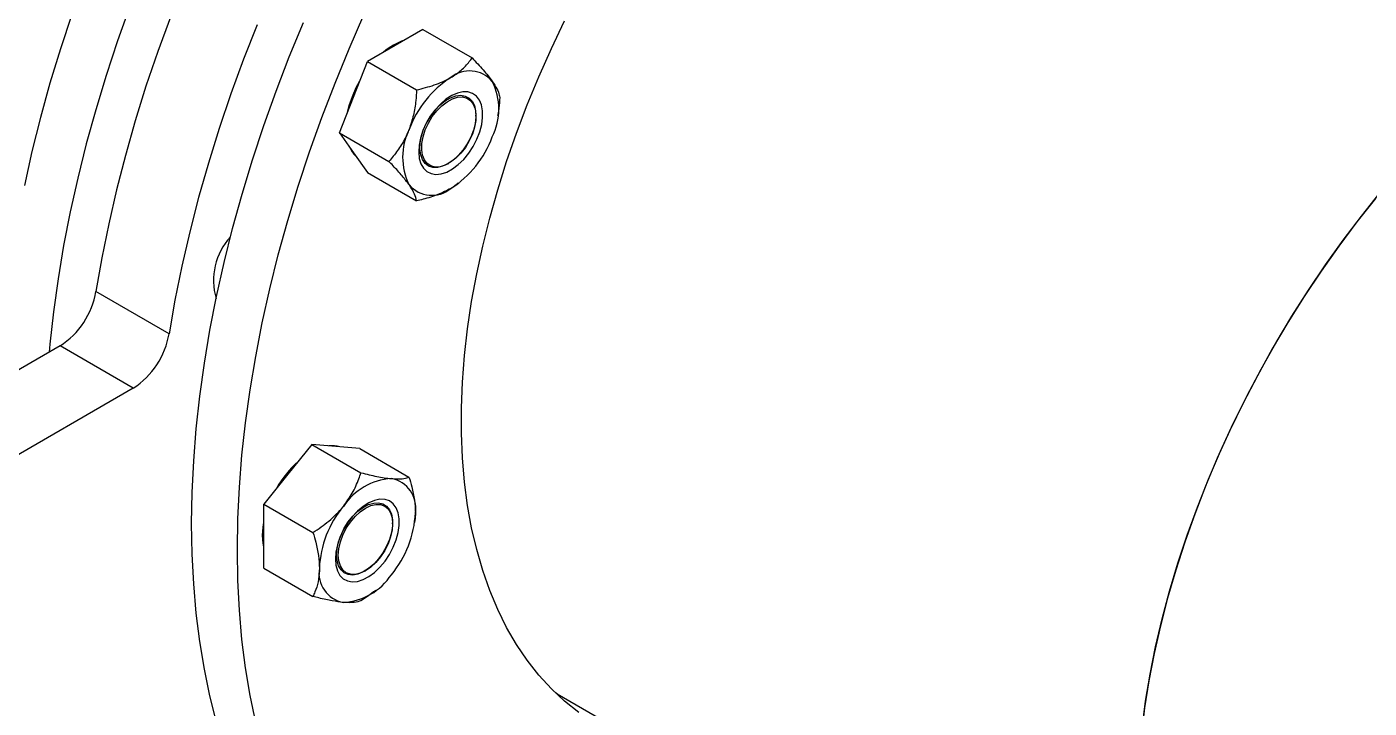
# Model space of a CAD drawing. Header units: inches. Extents: x 0.9 to 37.1, y -8.4 to 11.7.
# Drawn here: x 15.4565 to 15.5916, y 3.1732 to 3.2417 of the extents above; entities that cross this region are included whole.
import ezdxf

# ---------------------------------------------------------------- set-up
doc = ezdxf.new("R2010")
doc.units = ezdxf.units.IN
doc.header["$MEASUREMENT"] = 0

msp = doc.modelspace()

# ---------------------------------------------------------------- linework, layer by layer
at = {"color": 7, "linetype": 'Continuous', "lineweight": 25}
for p, q in [((15.49639285731941, 3.241434982336957), (15.49360316066791, 3.239824524739599)), ((15.49639285731941, 3.241434982336957), (15.50134628763553, 3.238575427882787)), ((15.49360316066791, 3.239824524739599), (15.49081346401641, 3.238214067142239)), ((15.48941861569065, 3.234618990569617), (15.49081346401641, 3.238214067142239)), ((15.49081346401641, 3.238214067142239), (15.49576689433253, 3.235354512688069)), ((15.4880237673649, 3.231023913996995), (15.48941861569065, 3.234618990569617)), ((15.50395813742189, 3.232781105632822), (15.50399567294529, 3.233046161010651)), ((15.50174483234066, 3.232702795849252), (15.50174483234066, 3.232804427895887)), ((15.4880237673649, 3.231023913996995), (15.49297719768103, 3.228164359542824)), ((15.4880237673649, 3.231023913996995), (15.48941861569065, 3.229039295021731)), ((15.48941861569065, 3.229039295021731), (15.49081346401641, 3.227054676046468)), ((15.4989220146556, 3.22791463442555), (15.49901002582095, 3.227965458707899)), ((15.49081346401641, 3.227054676046468), (15.49576689433253, 3.224195121592297)), ((15.49998213867829, 3.225957227417681), (15.50004904363631, 3.226009622880396)), ((15.47085903355664, 3.210830036043041), (15.46349333791929, 3.215082161625451)), ((15.45988489873685, 3.209596800642766), (15.43308077210874, 3.194123107707176)), ((15.46725059437421, 3.205344675060356), (15.45988489873685, 3.209596800642766)), ((15.46725059437421, 3.205344675060356), (15.4404464677461, 3.189870982124765)), ((15.48521522382758, 3.19969651158432), (15.48279927565853, 3.196691095030005)), ((15.48521522382758, 3.19969651158432), (15.49016865414371, 3.196836957130149)), ((15.48763117199664, 3.199480489412067), (15.48521522382758, 3.19969651158432)), ((15.49004712016569, 3.199264467239813), (15.48763117199664, 3.199480489412067)), ((15.49004712016569, 3.199264467239813), (15.49500055048181, 3.196404912785642)), ((15.48279927565853, 3.196691095030005), (15.48038332748947, 3.19368567847569)), ((15.48038332748947, 3.19368567847569), (15.48533675780559, 3.190826124021521)), ((15.48038332748947, 3.190464239749122), (15.48038332748947, 3.19368567847569)), ((15.49335689550034, 3.191711600788723), (15.49335689550034, 3.191813232835357)), ((15.49557020058156, 3.191789910572293), (15.49557949862078, 3.191855568249975)), ((15.48038332748947, 3.187242801022554), (15.48038332748947, 3.190464239749122)), ((15.48038332748947, 3.187242801022554), (15.48533675780559, 3.184383246568383)), ((15.49053407781528, 3.18692343936502), (15.49062208898063, 3.186974263647371)), ((15.49144202717127, 3.184846859394343), (15.49166110679599, 3.185018427819866)), ((15.50990179917203, 3.174611256812525), (15.50974935553981, 3.17470007241131)), ((15.50990179917203, 3.174611256812525), (15.58208561641816, 3.132940426104907))]:
    msp.add_line(p, q, dxfattribs=at)
at = {"color": 7, "linetype": 'Continuous', "lineweight": 25, "flags": 128}
for points in [[(15.46105888882755, 3.242937486907259), (15.45991564767744, 3.239477568925662), (15.45886611759515, 3.236023237617517), (15.45791183891082, 3.232579562690366), (15.45705421216, 3.229151598212039), (15.45629449602822, 3.225744375193121)], [(15.4668977229548, 3.243740335166546), (15.4656624486009, 3.240279908418253), (15.46451920745078, 3.236819990436656), (15.4634696773685, 3.233365659128511), (15.46251539868417, 3.22992198420136), (15.46165777193335, 3.226494019723033), (15.46089805580158, 3.223086796704115), (15.46023736527702, 3.219705315714235), (15.45967667001414, 3.216354539543049), (15.45921679291056, 3.213039385916654), (15.45885840889935, 3.209764720280149), (15.45878553742389, 3.208962152865655)], [(15.47098292551471, 3.242688988035417), (15.4697110333625, 3.239205623174697), (15.46853190098745, 3.235721209163163), (15.46744728282346, 3.232240930468788), (15.46645879267651, 3.228769965406601), (15.46556790132345, 3.225313478433848), (15.46477593432368, 3.221876612465798), (15.46408407004678, 3.218464481223577), (15.46349333791929, 3.215082161625451)], [(15.47957231632509, 3.171720755915985), (15.47901162106222, 3.174424167116206), (15.47855174395863, 3.177208357940669), (15.47819335994742, 3.180069242205404), (15.47793699500651, 3.183002621168241), (15.47778302538683, 3.186004189691043), (15.47773167706002, 3.189069542558093), (15.47778302538683, 3.192194180941349), (15.47793699500651, 3.195373519003104), (15.47819335994742, 3.198602890626324), (15.47855174395863, 3.201877556262829), (15.47901162106222, 3.205192709889224), (15.47957231632509, 3.208543486060411), (15.48023300684964, 3.21192496705029), (15.48099272298142, 3.215332190069208), (15.48185034973224, 3.218760154547534), (15.48280462841657, 3.222203829474686), (15.48385415849885, 3.225658160782832), (15.48499739964897, 3.229118078764428), (15.48623267400287, 3.232578505512721), (15.48755816862511, 3.236034362374269), (15.48897193816954, 3.239480577402572), (15.4904719077344, 3.242912092801849)], [(15.47971138063008, 3.241913995255974), (15.47834862115208, 3.238436862453007), (15.47707672899985, 3.234953497592286), (15.47589759662481, 3.231469083580753), (15.47481297846082, 3.227988804886379), (15.47382448831387, 3.22451783982419), (15.47293359696081, 3.221061352851438), (15.47214162996104, 3.217624486883389), (15.47144976568414, 3.214212355641167), (15.47085903355664, 3.210830036043041)], [(15.47562944707629, 3.171759670457744), (15.47496875655174, 3.174378334404991), (15.47440806128887, 3.177081745605213), (15.47394818418529, 3.179865936429675), (15.47358980017406, 3.18272682069441), (15.47333343523316, 3.185660199657247), (15.47317946561348, 3.188661768180049), (15.47312811728667, 3.191727121047099), (15.47317946561348, 3.194851759430356), (15.47333343523316, 3.19803109749211), (15.47358980017406, 3.20126046911533), (15.47394818418529, 3.204535134751834), (15.47440806128887, 3.207850288378231), (15.47496875655174, 3.211201064549417), (15.47562944707629, 3.214582545539296), (15.47638916320807, 3.217989768558214), (15.47724678995889, 3.221417733036541), (15.47820106864322, 3.224861407963693), (15.47925059872551, 3.228315739271838), (15.48039383987562, 3.231775657253434), (15.48162911422952, 3.235236084001727), (15.48295460885176, 3.238691940863275), (15.48436837839619, 3.242138155891578)], [(15.5120877312517, 3.1727264998417), (15.5106687585705, 3.173860124707493), (15.50932999984259, 3.175114176778588), (15.50807435452125, 3.176485940057449), (15.50690454205465, 3.177972443610274), (15.50582309599611, 3.179570468001377), (15.50483235851696, 3.181276552265772), (15.50393447533398, 3.183087001404846), (15.5031313910622, 3.184997894388911), (15.50242484500333, 3.187005092649275), (15.5018163673788, 3.189104249041463), (15.50130727601564, 3.191290817260161), (15.5008986734924, 3.19356006168551), (15.50059144475114, 3.19590706763939), (15.50038625518091, 3.198326752029532), (15.50028354917663, 3.200813874358353), (15.50028354917663, 3.203363048072715), (15.50038625518091, 3.205968752229995), (15.50059144475114, 3.208625343455219), (15.5008986734924, 3.211327068163354), (15.50130727601564, 3.214068075020295), (15.5018163673788, 3.21684242761555), (15.50242484500333, 3.21964411731918), (15.5031313910622, 3.222467076295162), (15.50393447533398, 3.22530519064296), (15.50483235851696, 3.22815231363888), (15.50582309599611, 3.231002279048503), (15.50690454205465, 3.233848914481371), (15.50807435452125, 3.236686054759019), (15.50932999984259, 3.239507555267371), (15.5106687585705, 3.24230730526461)], [(15.48930076456045, 3.234687024578935), (15.48969712259065, 3.235589674679065), (15.49005858988825, 3.236268457542052)], [(15.48882176141396, 3.233080660711239), (15.48899359284145, 3.233776399878638), (15.48930076456045, 3.234687024578935)], [(15.49641032955421, 3.23126274972901), (15.49616747914393, 3.23051722513925), (15.49602213146182, 3.229787642031511), (15.49597895810196, 3.229097449807178), (15.49603934669166, 3.228468831812235), (15.49620135629197, 3.227921992346266), (15.49645977978103, 3.227474507279648), (15.49680631121526, 3.227140759150616), (15.49722981278925, 3.226931474898644), (15.49771667281395, 3.226853381091791), (15.49825124320757, 3.226908987729266), (15.49881634243782, 3.227096507567986), (15.49939380775047, 3.227409913566043), (15.49996507893523, 3.227839132596788), (15.50051179486619, 3.22837036920741), (15.50101638364348, 3.228986549016141), (15.50146262736862, 3.229667867496935), (15.50183618340111, 3.230392426513227), (15.50212504534272, 3.231136938142065), (15.50231992893295, 3.231877473167111), (15.50241457045287, 3.232590230183346), (15.50240592804616, 3.233252300593811), (15.50229427948688, 3.23384240491076), (15.50208321325159, 3.234341576695907), (15.50177951318275, 3.234733772157355), (15.50139294045047, 3.235006385810277), (15.50093591982044, 3.235150655627559), (15.50042314031173, 3.235161944658568), (15.49987108307968, 3.235039890064558), (15.49929749169796, 3.23478841478061), (15.49872080186553, 3.234415601429262), (15.49815954886811, 3.233933432538379), (15.49763177183883, 3.233357405412844), (15.49715443396568, 3.232706034038428), (15.49674287728064, 3.232000254027056), (15.49641032955421, 3.23126274972901)], [(15.49647713816113, 3.231394412762046), (15.49678807059846, 3.232078130048737), (15.49717601940957, 3.232729244748546), (15.49762696311364, 3.233324223879759), (15.49812460343029, 3.233841563346372), (15.49865095434187, 3.234262565152146), (15.49918699215506, 3.23457201319491), (15.49971334306664, 3.234758723216142), (15.50021098338329, 3.234815947029204), (15.50066192708736, 3.234741616416398), (15.50104987589847, 3.234538417879737), (15.5013608083358, 3.234213695543763), (15.50158348649094, 3.233779185719757), (15.50170986219517, 3.23325059272486), (15.50173536790127, 3.232647021287146), (15.50165908176658, 3.231990286050961), (15.50148376097076, 3.231304123138851), (15.50121574206416, 3.230613332266237), (15.5008647119484, 3.229942880415094), (15.50044335776645, 3.229316999462167), (15.49996690835627, 3.228758310375814), (15.49945258384093, 3.228287005635264), (15.49891897324846, 3.227920119421813), (15.498385362656, 3.227670911959128), (15.49787103814066, 3.227548390254215), (15.49739458873048, 3.227556982560716), (15.49697323454853, 3.227696378330289), (15.49662220443276, 3.227961539436626), (15.49635418552617, 3.228342882266475), (15.49617886473035, 3.228826624096387), (15.49610257859566, 3.229395281236251), (15.49612808430177, 3.230028300935411), (15.49625446000599, 3.230702804212622), (15.49647713816113, 3.231394412762046)], [(15.50137837818235, 3.23091196287446), (15.50106605190732, 3.230228356323058), (15.50067469661881, 3.229579159979222), (15.50021935188108, 3.228989322094376), (15.49971751633706, 3.228481509807648), (15.49918847524526, 3.228075238060432), (15.49865255935815, 3.227786119648135), (15.49813036362273, 3.227625265229202), (15.49764195572826, 3.227598856348743), (15.49720610491622, 3.227707907885224), (15.4968395606889, 3.227948229049256), (15.49655640913537, 3.228310584433279), (15.49636753161107, 3.228781048923095), (15.49628018657331, 3.229341542832201), (15.49629773064292, 3.229970526693998), (15.49641948961114, 3.230643829011416), (15.49664078434911, 3.231335575153987), (15.49695311062414, 3.23201918170539), (15.49734446591266, 3.232668378049225), (15.49779981065038, 3.233258215934072), (15.4983016461944, 3.2337660282208), (15.4988306872862, 3.234172299968015), (15.49936660317331, 3.234461418380312), (15.49988879890872, 3.234622272799246), (15.5003772068032, 3.234648681679705), (15.50081305761524, 3.234539630143224), (15.50117960184256, 3.234299308979191), (15.50146275339609, 3.233936953595168), (15.50165163092039, 3.233466489105353), (15.50173897595815, 3.232905995196247), (15.50172143188854, 3.23227701133445), (15.50159967292032, 3.231603709017032), (15.50137837818235, 3.23091196287446)], [(15.56878670897758, 3.171154429742543), (15.56914110806401, 3.173849057918207), (15.56959544680429, 3.176579643250425), (15.57014874120187, 3.179340271899408), (15.57079979294428, 3.182124964958228), (15.57154719199845, 3.184927691401809), (15.57238931966443, 3.187742381148777), (15.57332435208124, 3.190562938207905), (15.57435026417685, 3.193383253880679), (15.57546483405413, 3.19619721999137), (15.57666564780291, 3.198998742115988), (15.577950104728, 3.201781752781445), (15.57931542298172, 3.204540224606353), (15.58075864558876, 3.207268183354988), (15.58227664685032, 3.209959720876154), (15.5838661391137, 3.212609007898923), (15.58552367989259, 3.215210306657539), (15.58724567932277, 3.217757983318142), (15.58902840793692, 3.220246520180393), (15.59086800474183, 3.22267052762759), (15.59276048558046, 3.22502475579937)], [(15.59228262976508, 3.224443022088231), (15.59040299000666, 3.222070864996589), (15.58857724140032, 3.219630227365261), (15.58680933811101, 3.217126395071881), (15.58510310902356, 3.214564790859651), (15.58346224945025, 3.211950962592883), (15.58189031312753, 3.209290571241564), (15.58039070451944, 3.206589378620953), (15.5789666714443, 3.203853234912771), (15.57762129804065, 3.201088065995017), (15.5763574980877, 3.198299860607824), (15.57517800869472, 3.195494657383193), (15.5740853843731, 3.192678531766654), (15.57308199150381, 3.189857582859204), (15.57217000321238, 3.187037920208019), (15.57135139466237, 3.184225650574525), (15.57062793877761, 3.181426864708522), (15.57000120240245, 3.178647624156969), (15.56947254290832, 3.175893948136028), (15.56904310525397, 3.17317180049478), (15.56871381950572, 3.170487076798856)], [(15.48759066067063, 3.188161713746248), (15.48764244744025, 3.187527161081452), (15.48779614327976, 3.186972795192922), (15.48804680827838, 3.186516433856453), (15.48838638585683, 3.186172744900892), (15.48880396171232, 3.185952774772059), (15.48928611461329, 3.185863593490887), (15.48981734776876, 3.185908067417133), (15.49038058690804, 3.186084767122212), (15.49095772906174, 3.186388013332214), (15.49153022440618, 3.186808059464439), (15.49207967246992, 3.187331404890581), (15.49258841354013, 3.187941228858034), (15.49304009626019, 3.188617931122719), (15.49342020317586, 3.189339761917058), (15.4937165173381, 3.190083521005396), (15.49391951496593, 3.190825303358665), (15.49402267154856, 3.191541267481693), (15.49402267154856, 3.192208401698466), (15.49391951496593, 3.192805263766339), (15.4937165173381, 3.193312670047351), (15.49342020317586, 3.193714312086134), (15.49304009626019, 3.193997280777089), (15.49258841354013, 3.194152481273662), (15.49207967246992, 3.194174925304194), (15.49153022440618, 3.194063891499075), (15.49095772906174, 3.193822948576163), (15.49038058690804, 3.193459840639248), (15.48981734776876, 3.192986238276188), (15.48928611461329, 3.192417363456612), (15.48880396171232, 3.191771500285296), (15.48838638585683, 3.191069407335982), (15.48804680827838, 3.190333650453745), (15.48779614327976, 3.189587877470164), (15.48764244744025, 3.188856058142553), (15.48759066067063, 3.188161713746248)], [(15.48771144811816, 3.188557167175731), (15.48776240175174, 3.189202775899108), (15.48791342105541, 3.189883880454211), (15.48815904779806, 3.190575863947819), (15.48849040438924, 3.191253716293528), (15.48889551473839, 3.191892938141435), (15.489359737102, 3.192470426348484), (15.48986629327432, 3.192965308986238), (15.49039687499547, 3.193359699706766), (15.49093230565962, 3.193639344201853), (15.49145323340754, 3.19379413539084), (15.49194083055313, 3.193818478716851), (15.49237747406514, 3.193711494348661), (15.49274738250938, 3.193477048980078), (15.49303718643089, 3.193123616077568), (15.49323641156086, 3.192663969627085), (15.49333785738403, 3.192114722448947), (15.49333785738403, 3.191495725767222), (15.49323641156086, 3.190829351734768), (15.49303718643089, 3.190139684845339), (15.49274738250938, 3.189451651457227), (15.49237747406514, 3.188790118889733), (15.49194083055313, 3.188178996653451), (15.49145323340754, 3.187640372298265), (15.49093230565962, 3.187193713111744), (15.49039687499547, 3.186855162520647), (15.48986629327432, 3.186636956625422), (15.489359737102, 3.186546981955652), (15.48889551473839, 3.186588490430329), (15.48849040438924, 3.186759981825028), (15.48815904779806, 3.187055257993929), (15.48791342105541, 3.187463646886955), (15.48776240175174, 3.187970388265462), (15.48771144811816, 3.188557167175731)], [(15.49335689550034, 3.191711600788723), (15.4933043384179, 3.191065054380774), (15.49314868690981, 3.190382673272952), (15.49289592257623, 3.18969068098855), (15.49255575900873, 3.189015670402981), (15.49214126850247, 3.188383581794499), (15.49166837969514, 3.18781870597385), (15.4911552654384, 3.187342750802033), (15.4906216444254, 3.186974006969384), (15.4900880234124, 3.186726645094597), (15.48957490915567, 3.1866101711558), (15.48910202034833, 3.186629061181138), (15.48868752984207, 3.186782589237533), (15.48834736627458, 3.187064855327877), (15.48809460194099, 3.187465012124616), (15.4879389504329, 3.187967681826459), (15.48788639335047, 3.188553547118667), (15.4879389504329, 3.189200093526615), (15.48809460194099, 3.189882474634437), (15.48834736627458, 3.190574466918839), (15.48868752984207, 3.191249477504408), (15.48910202034833, 3.19188156611289), (15.48957490915567, 3.19244644193354), (15.4900880234124, 3.192922397105356), (15.4906216444254, 3.193291140938005), (15.4911552654384, 3.193538502812792), (15.49166837969514, 3.193654976751589), (15.49214126850247, 3.193636086726251), (15.49255575900873, 3.193482558669857), (15.49289592257623, 3.193200292579512), (15.49314868690981, 3.192800135782774), (15.4933043384179, 3.19229746608093), (15.49335689550034, 3.191711600788723)], [(15.48026547635927, 3.190532273758441), (15.48031696810005, 3.191374409495042), (15.48038332748947, 3.191825118985588)], [(15.48038332748947, 3.189375496549931), (15.48031696810005, 3.189749589120286), (15.48026547635927, 3.190532273758441)]]:
    msp.add_lwpolyline(points, dxfattribs=at)
at = {"color": 7, "linetype": 'Continuous', "lineweight": 25}
for centre, radius, start, end in [((15.49666626716951, 3.234246313456102), 0.006479214693017835, 109.1025039644544, 130.892119502863), ((15.50110203888311, 3.23426611144469), 0.003004596040079438, 40.5327958603851, 129.2481680774222), ((15.50485733810799, 3.22776137978428), 0.01048756709250275, 122.6379705890773, 159.7728862143894), ((15.49780557827464, 3.233428900145118), 0.006238611718787382, 333.4364295104336, 26.56357048958175), ((15.50059660042998, 3.228597527353043), 0.006238611718799695, 153.4364295104838, 206.5635704895095), ((15.49354484059661, 3.23426504771388), 0.01048756709249849, 302.6379705890803, 339.7728862143971), ((15.49151185957697, 3.230681572165781), 0.002715328001585094, 203.1938859382459, 227.0074570544605), ((15.49730013982149, 3.227760316053474), 0.003004596040080691, 220.5327958603879, 309.2481680774254), ((15.48182821351152, 3.216186670643635), 0.006503273009713212, 137.5869866888126, 196.2456247837745), ((15.45545260445298, 3.216442051794395), 0.008154918512633344, 302.923022504881, 350.4006795847795), ((15.46281830009034, 3.212189926211991), 0.00815491851264042, 302.9230225048973, 350.4006795847499), ((15.48725272944457, 3.196819675471229), 0.002741747299933057, 73.10455220225434, 96.67641173554584), ((15.49119166542845, 3.189868230100042), 0.01095001335865367, 132.2233412568759, 150.1875155466032), ((15.49360221557602, 3.190022854362113), 0.006237189661667811, 93.42953811218543, 146.5650853551345), ((15.49267905493994, 3.193294555711502), 0.003005086801815048, 350.7481208212448, 79.45322217150402), ((15.49645857535099, 3.186749652754299), 0.01048844500675075, 140.227927620902, 177.3607126387968), ((15.48516772967294, 3.193294384622807), 0.0104884450067628, 320.2279276209313, 357.3607126387861), ((15.48894725008401, 3.186749481665602), 0.003005086801815522, 170.7481208212467, 259.4532221714881), ((15.48802408944792, 3.190021183014993), 0.006237189661670511, 273.4295381121929, 326.5650853551125)]:
    msp.add_arc(centre, radius, start, end, dxfattribs=at)
for points, knots in [([(15.4992010893523, 3.236592909296967), (15.49956684700016, 3.236832338221014), (15.50031157950844, 3.237319848199822), (15.50094716053325, 3.238020333942318), (15.50125616190504, 3.238450083734043), (15.50134628763553, 3.238575427882787)], [0, 0, 0, 0, 0.4060446745436576, 0.8267623950146842, 1, 1, 1, 1]), ([(15.50134628763553, 3.238575427882787), (15.50173233424644, 3.238169246047039), (15.50251848931906, 3.237342087093797), (15.50313026309832, 3.236581067155318), (15.50337889903645, 3.23622830391424), (15.50338563432956, 3.236218747919063)], [0, 0, 0, 0, 0.4841952181635599, 0.9860273763411896, 1, 1, 1, 1]), ([(15.49576689433253, 3.235354512688069), (15.49636975316545, 3.235507141818102), (15.49759743012514, 3.235817959634955), (15.49869156295149, 3.23630017000169), (15.49918765083913, 3.236585188439187), (15.4992010893523, 3.236592909296967)], [0, 0, 0, 0, 0.484195218163562, 0.986027376341192, 1, 1, 1, 1]), ([(15.50338563432956, 3.236218747919063), (15.50355626556544, 3.235955258798572), (15.50390369405813, 3.235418758974846), (15.50407702773392, 3.234927850223352), (15.50412267147919, 3.234678823107354), (15.50413598428704, 3.23460618993226)], [0, 0, 0, 0, 0.4060446745436632, 0.8267623950146955, 1, 1, 1, 1]), ([(15.49576689433253, 3.235354512688069), (15.49574455166062, 3.234994854073341), (15.49569169101001, 3.234143935774756), (15.49548726669145, 3.232793083264866), (15.4951747725247, 3.231859888517284), (15.49501654437504, 3.231387375126986)], [0, 0, 0, 0, 0.2654708005954913, 0.6280788300799431, 1, 1, 1, 1]), ([(15.50413598428704, 3.23460618993226), (15.50411973964095, 3.234245237122437), (15.5040960239431, 3.233718279026082), (15.50400455682832, 3.233200538950381), (15.5039757423463, 3.233037437576267)], [0, 0, 0, 0, 0.684974407490283, 0.9999999999999999, 0.9999999999999999, 0.9999999999999999, 0.9999999999999999]), ([(15.49501654437504, 3.231387375126986), (15.49498404846668, 3.231305768497289), (15.49477074880237, 3.230770111314806), (15.49427527699865, 3.229826324847739), (15.49358647487437, 3.22886400765902), (15.49312805034141, 3.228337587395131), (15.49297719768103, 3.228164359542824)], [0, 0, 0, 0, 0.06625438873007987, 0.4348867160202357, 0.8140395284738141, 1, 1, 1, 1]), ([(15.49501654437504, 3.2258076795791), (15.49479692278697, 3.226099450227925), (15.4943497432485, 3.226693535104641), (15.49359858222623, 3.227518016482973), (15.49311751071848, 3.228018410695742), (15.49297719768103, 3.228164359542824)], [0, 0, 0, 0, 0.4060446745436631, 0.8267623950146953, 1, 1, 1, 1]), ([(15.49576689433253, 3.224195121592297), (15.4957193164994, 3.224405909561709), (15.49562242779788, 3.224835163508565), (15.49526948348297, 3.225446764377743), (15.49502321552207, 3.225798160614665), (15.49501654437504, 3.2258076795791)], [0, 0, 0, 0, 0.4841952181635606, 0.9860273763411908, 1, 1, 1, 1]), ([(15.4992010893523, 3.225433518201196), (15.49878634135224, 3.225222370805482), (15.4979418577982, 3.224792445879666), (15.49672844942689, 3.224425532764006), (15.49598402029264, 3.224247150069053), (15.49576689433253, 3.224195121592297)], [0, 0, 0, 0, 0.4060446745436598, 0.8267623950146886, 1, 1, 1, 1]), ([(15.49995434147731, 3.225993701298845), (15.49973450774116, 3.225805718795187), (15.49950400437219, 3.225608612558642), (15.49921449048763, 3.225441264476635), (15.4992010893523, 3.225433518201196)], [0, 0, 0, 0, 0.9537115971243192, 0.9999999999999999, 0.9999999999999999, 0.9999999999999999, 0.9999999999999999]), ([(15.48839720434292, 3.193459479587373), (15.48871067802627, 3.193894050399687), (15.48934895324442, 3.194778895905901), (15.48986067546535, 3.195941665660182), (15.49009911037381, 3.196634793966404), (15.49016865414371, 3.196836957130149)], [0, 0, 0, 0, 0.4060446745436582, 0.8267623950146865, 1, 1, 1, 1]), ([(15.49016865414371, 3.196836957130149), (15.49071341831683, 3.19670568217541), (15.49182278984344, 3.196438350540678), (15.49278767495266, 3.19628893736461), (15.49321745829026, 3.196249930622168), (15.49322910068103, 3.196248873969434)], [0, 0, 0, 0, 0.4841952181635608, 0.9860273763411881, 1, 1, 1, 1]), ([(15.49322910068103, 3.196248873969434), (15.49354257436438, 3.196232795224711), (15.49418084958253, 3.19620005670521), (15.49469257180347, 3.196295254104902), (15.49493100671191, 3.19638015107778), (15.49500055048181, 3.196404912785642)], [0, 0, 0, 0, 0.4060446745436624, 0.8267623950146956, 1, 1, 1, 1]), ([(15.49500055048181, 3.196404912785642), (15.49509630419995, 3.196076888636102), (15.49532284844936, 3.195300814493037), (15.49558403788651, 3.194074685881485), (15.49562454068309, 3.193236048386189), (15.49564504885008, 3.192811413070613)], [0, 0, 0, 0, 0.2654708005954905, 0.6280788300799419, 1, 1, 1, 1]), ([(15.48533675780559, 3.190826124021521), (15.48588152197872, 3.191195582569846), (15.48699089350533, 3.191947957292701), (15.48795577861454, 3.192912564964415), (15.48838556195215, 3.193445054977866), (15.48839720434292, 3.193459479587373)], [0, 0, 0, 0, 0.4841952181635613, 0.9860273763411913, 1, 1, 1, 1]), ([(15.49564504885008, 3.192811413070613), (15.49564472884165, 3.192738067637599), (15.4956432881749, 3.192407869067226), (15.49559545658646, 3.192108270234616), (15.49555824960055, 3.191875219861267)], [0, 0, 0, 0, 0.2221252288602994, 1, 1, 1, 1]), ([(15.48533675780559, 3.190826124021521), (15.48543251152373, 3.190498099871981), (15.48565905577314, 3.189722025728916), (15.48592024521029, 3.188495897117363), (15.48596074800687, 3.187657259622068), (15.48598125617387, 3.187232624306491)], [0, 0, 0, 0, 0.2654708005954908, 0.6280788300799418, 0.9999999999999999, 0.9999999999999999, 0.9999999999999999, 0.9999999999999999]), ([(15.48598125617387, 3.187232624306491), (15.48598057521929, 3.187159539944476), (15.48597610550633, 3.186679822014866), (15.48587047190564, 3.185840461458346), (15.48561276027771, 3.184993620426809), (15.48540509403687, 3.184534370755173), (15.48533675780559, 3.184383246568383)], [0, 0, 0, 0, 0.06625438873007886, 0.4348867160202349, 0.8140395284738151, 1, 1, 1, 1]), ([(15.48839720434292, 3.18379516340767), (15.48803474030737, 3.183839523680726), (15.48729671404345, 3.183929847253218), (15.48620716447602, 3.184168222480365), (15.48553330180511, 3.184334692604257), (15.48533675780559, 3.184383246568383)], [0, 0, 0, 0, 0.4060446745436613, 0.8267623950146944, 1, 1, 1, 1]), ([(15.49142543271013, 3.184867983112049), (15.49120591894771, 3.184687754324758), (15.49080460271785, 3.184358259095726), (15.49036692770358, 3.184078112823777), (15.49016865414371, 3.183951202223877)], [0, 0, 0, 0, 0.5469845127029979, 1, 1, 1, 1]), ([(15.49016865414371, 3.183951202223876), (15.48996235874836, 3.18388708331228), (15.48954225359284, 3.183756509940626), (15.48883619794799, 3.183756504047389), (15.48840878258761, 3.18379414378568), (15.48839720434292, 3.18379516340767)], [0, 0, 0, 0, 0.4841952181635592, 0.9860273763411894, 1, 1, 1, 1])]:
    msp.add_open_spline(points, degree=3, knots=knots, dxfattribs=at)

doc.saveas('drawing.dxf')
